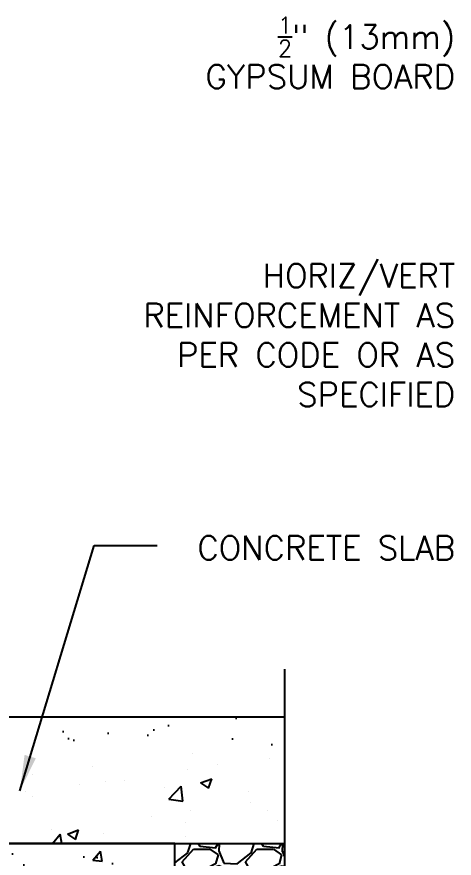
# Model space of a CAD drawing. Header units: inches. Extents: x -48.6 to 6.2, y 171.7 to 217.8.
# Drawn here: x -7.61 to 6.19, y 188.82 to 215.38 of the extents above; entities that cross this region are included whole.
import ezdxf

# ---------------------------------------------------------------- set-up
doc = ezdxf.new("R2010")
doc.units = ezdxf.units.IN
doc.header["$LTSCALE"] = 0.5
doc.header["$MEASUREMENT"] = 0
for name, color, linetype in [('HATCH', 12, 'Continuous'), ('LINE50', 5, 'Continuous'), ('LINE9', 9, 'Continuous'), ('TEXT', 4, 'Continuous')]:
    doc.layers.add(name, color=color, linetype=linetype)
doc.styles.add('DIM', font='romans.shx', dxfattribs={"width": 0.7})
doc.styles.add('ROMANS', font='romans')
doc.dimstyles.new('ext', dxfattribs={"dimscale": 12, "dimtxt": 0.09375, "dimasz": 0.09375, "dimexe": 0.09375, "dimexo": 0.0625, "dimgap": 0.0625, "dimtad": 0, "dimjust": 1, "dimdec": 1, "dimzin": 3, "dimdsep": 46, "dimlunit": 4, "dimtxsty": 'DIM', "dimcen": 0.09, "dimdle": 0.09375, "dimclrt": 4, "dimadec": 0, "dimazin": 0, "dimtfac": 1, "dimtdec": 1, "dimtmove": 2, "dimatfit": 3, "dimfxl": 0, "dimfrac": 2, "dimtolj": 1, "dimtzin": 0, "dimarcsym": 0})

msp = doc.modelspace()

# ---------------------------------------------------------------- hatches: boundary and pattern name
h = msp.add_hatch()
h.set_pattern_fill('GRAVEL', color=12, scale=2, style=0)
h.set_pattern_definition([(228.0128, (-23.80887, -25.80796), (-15.99999646, -18.00000268), [0.269072, -26.638176]), (184.9697, (-23.98887, -26.00796), (24.000002103, 1.999982614), [0.461736, -45.71185]), (132.5104, (-24.44887, -26.04796), (19.99998144, -22.00001735), [0.325576, -32.232064]), (267.2737, (-25.22887, -26.54796), (1.999992035, 40.00000059), [0.420476, -41.627116]), (292.8337, (-25.24887, -26.96796), (-10.00001981, 23.999992824), [0.41231, -40.818746]), (357.2737, (-25.08887, -27.34796), (-40.00000059, 1.999992035), [0.420476, -41.627116]), (37.6942, (-24.66887, -27.36796), (-26.000014691, -19.99998081), [0.556058, -55.049698]), (72.2553, (-24.22887, -27.02796), (14.000021525, 43.999992462), [0.524976, -51.972642]), (121.4296, (-24.06887, -26.52796), (-16.00001647, 25.999990073), [0.4219, -41.768146]), (175.2364, (-24.28887, -26.16796), (22.00000189, -1.99998307), [0.481664, -23.601526]), (222.3974, (-24.76887, -26.12796), (-24.000014702, -21.999984164), [0.622896, -61.66675]), (138.8141, (-23.24887, -26.56796), (-14.0000059, 11.99999463), [0.212602, -21.047688]), (171.4692, (-23.40887, -26.42796), (25.99999657, -4.00001582), [0.404474, -40.043022]), (225, (-23.8089, -26.368), (-2e-16, -2.000001), [0.282842, -2.545584]), (203.1986, (-23.94887, -26.12796), (9.99999946, 4.00000265), [0.152316, -15.07923]), (291.8014, (-24.08887, -26.18796), (-1.9999998, 6.00000055), [0.215406, -10.554924]), (30.9638, (-24.00887, -26.38796), (5.99999604, 4.00000497), [0.349858, -11.312046]), (161.5651, (-23.7089, -26.20796), (4.0000009, -1.9999968), [0.252982, -6.071574]), (16.3895, (-25.24887, -26.18796), (20.000004397, 5.99998542), [0.3544, -35.08569]), (70.3462, (-24.90887, -26.08796), (-7.999990495, -22.00000427), [0.297322, -29.434816]), (293.1986, (-23.70887, -25.80796), (-4.00000265, 9.99999946), [0.30463, -14.926916]), (343.6105, (-23.58887, -26.08796), (-20.000004397, 5.99998542), [0.3544, -35.08569]), (339.444, (-25.24887, -27.42796), (-10.0000037, 3.999992), [0.34176, -16.746248]), (294.7751, (-24.92887, -27.54796), (-9.99998438, 22.00000684), [0.286356, -28.349286]), (66.8014, (-23.68887, -27.80796), (4.00000265, 9.99999946), [0.30463, -14.926916]), (17.354, (-23.56887, -27.52796), (-26.00000404, -7.999989005), [0.335262, -33.190848]), (69.444, (-24.66887, -27.80796), (-3.999992, -10.0000037), [0.17088, -16.917128]), (101.3099, (-23.80887, -27.80796), (-1.99999526, 8.0000015), [0.10198, -10.096058]), (165.9638, (-23.82887, -27.70796), (6.0000011, -1.9999961), [0.41231, -7.8339]), (186.009, (-24.22887, -27.60796), (19.9999995, 1.999998635), [0.3821, -37.827846]), (303.6901, (-24.0089, -26.56796), (-2.0000027, 3.9999991), [0.288444, -6.922658]), (353.1572, (-23.84887, -26.80796), (33.99999873, -4.000015996), [0.503588, -49.855126]), (60.9454, (-23.34887, -26.86796), (-8.00000005, -14.00000077), [0.205912, -20.385348]), (90, (-23.2489, -26.688), (-2, 2), [0.12, -1.88]), (120.2564, (-24.26887, -27.54796), (7.99998977, -14.00000491), [0.277848, -27.50704]), (48.0128, (-24.40887, -27.30796), (15.99999646, 18.00000268), [0.538144, -26.369104]), (0, (-24.0489, -26.908), (2, 2), [0.52, -1.48]), (325.3048, (-23.52887, -26.90796), (-19.99998852, 14.00001722), [0.316228, -31.306548]), (254.0546, (-23.26887, -27.08796), (-1.99999978, -8.00000025), [0.291204, -14.269016]), (207.646, (-23.34887, -27.36796), (-37.999991614, -20.000015426), [0.47413, -46.938948]), (175.4261, (-23.76887, -27.58796), (-26.000001117, 1.999989602), [0.501598, -49.658148])])
h.paths.add_polyline_path([(0.841, 185.173), (0.841, 189.282), (-2.627, 189.282), (-2.627, 179.282), (0.841, 179.282), (0.841, 183.173), (1.841, 184.173), (-0.159, 184.173)])
at = {"layer": 'HATCH'}
h = msp.add_hatch(dxfattribs=at)
h.set_pattern_fill('AR-CONC', color=256, scale=0.5, style=0)
h.set_pattern_definition([(50, (62.7574, -25.0144), (3.5863, -0.31376), [0.375, -4.125]), (355, (62.7574, -25.0144), (-0.693757, 3.76096), [0.3, -3.3]), (100.4514, (63.0563, -25.0405), (2.892547, 3.4472), [0.3187, -3.50571]), (46.1842, (62.7574, -24.0144), (5.336205, -0.827595), [0.5625, -6.1875]), (96.6356, (63.202, -24.0834), (4.67331, 4.87059), [0.47805, -5.25856]), (351.1842, (62.7574, -24.0144), (4.67331, 4.87059), [0.45, -4.95]), (21, (63.2574, -24.2644), (2.984535, -2.013094), [0.375, -4.125]), (326, (63.2574, -24.2644), (1.216577, 3.62575), [0.3, -3.3]), (71.4514, (63.506, -24.432), (4.201113, 1.61265), [0.3187, -3.50571]), (37.5, (62.7574, -25.0144), (0.060799, 1.664469), [0, -3.26, 0, -3.35, 0, -3.3125]), (7.5, (62.7574, -25.0144), (1.315348, 1.972059), [0, -1.91, 0, -3.185, 0, -1.2625]), (327.5, (61.6424, -25.0144), (2.669112, -0.112774), [0, -1.25, 0, -3.9, 0, -5.175]), (317.5, (61.1424, -25.0144), (2.91593, 0.500525), [0, -1.625, 0, -2.59, 0, -3.675])])
h.paths.add_polyline_path([(0.841, 193.282), (-8.991, 193.282), (-8.991, 192.282), (0.841, 192.282)])
h = msp.add_hatch(dxfattribs=at)
h.set_pattern_fill('AR-CONC', color=256, scale=0.5, style=0)
h.set_pattern_definition([(50, (-25.249, -27.808), (3.5863, -0.31376), [0.375, -4.125]), (355, (-25.249, -27.808), (-0.693757, 3.76096), [0.3, -3.3]), (100.4514, (-24.95, -27.834), (2.892547, 3.4472), [0.3187, -3.50571]), (46.1842, (-25.249, -26.808), (5.336205, -0.827595), [0.5625, -6.1875]), (96.6356, (-24.804, -26.877), (4.67331, 4.87059), [0.47805, -5.25856]), (351.1842, (-25.249, -26.808), (4.67331, 4.8706), [0.45, -4.95]), (21, (-24.749, -27.058), (2.984535, -2.013094), [0.375, -4.125]), (326, (-24.749, -27.058), (1.216577, 3.62575), [0.3, -3.3]), (71.4514, (-24.5, -27.2257), (4.201113, 1.61265), [0.3187, -3.50571]), (37.5, (-25.2489, -27.808), (0.060799, 1.664469), [0, -3.26, 0, -3.35, 0, -3.3125]), (7.5, (-25.2489, -27.808), (1.315348, 1.972059), [0, -1.91, 0, -3.185, 0, -1.2625]), (327.5, (-26.3639, -27.808), (2.669112, -0.112774), [0, -1.25, 0, -3.9, 0, -5.175]), (317.5, (-26.8639, -27.808), (2.91593, 0.500525), [0, -1.625, 0, -2.59, 0, -3.675])])
h.paths.add_polyline_path([(-28.627, 189.282), (-28.627, 179.282), (-2.627, 179.282), (-2.627, 189.282)])

# ---------------------------------------------------------------- linework, layer by layer
for p, q in [((-2.051, 192.124), (-2.051, 192.124)), ((-1.289, 191.764), (-1.289, 191.764)), ((0.353, 191.978), (0.353, 191.978)), ((-5.209, 191.708), (-5.209, 191.708)), ((-2.214, 191.626), (-2.214, 191.626)), ((-7.103, 191.459), (-7.103, 191.459)), ((-4.811, 191.251), (-4.811, 191.251)), ((-4.205, 191.263), (-4.205, 191.263)), ((-1.809, 191.195), (-1.459, 191.33)), ((-1.561, 191.028), (-1.459, 191.33)), ((-5.626, 191.151), (-5.626, 191.151)), ((-2.957, 191.038), (-2.957, 191.038)), ((-2.812, 190.687), (-2.422, 191.093)), ((-2.367, 190.618), (-2.422, 191.093)), ((-1.809, 191.195), (-1.561, 191.028)), ((-7.336, 190.931), (-7.336, 190.931)), ((-7.121, 190.763), (-7.121, 190.763)), ((-2.812, 190.687), (-2.367, 190.618)), ((-0.288, 190.925), (-0.288, 190.925)), ((-0.221, 190.566), (-0.221, 190.566)), ((-3.367, 190.152), (-3.367, 190.152)), ((-2.115, 190.316), (-2.115, 190.316)), ((0.293, 190.314), (0.293, 190.314)), ((-2.275, 189.962), (-2.275, 189.962)), ((0.62, 190.014), (0.62, 190.014)), ((-6.524, 189.736), (-6.524, 189.736)), ((-6.011, 189.583), (-5.66, 189.717)), ((-5.762, 189.415), (-5.66, 189.717)), ((-6.484, 189.287), (-6.243, 189.574)), ((-6.19, 189.282), (-6.243, 189.574)), ((-6.011, 189.583), (-5.762, 189.415)), ((-4.871, 189.587), (-4.871, 189.587)), ((-2.296, 189.514), (-2.296, 189.514)), ((-6.484, 189.287), (-6.427, 189.282))]:
    msp.add_line(p, q, dxfattribs=at)
at = {"layer": 'LINE50'}
for p, q in [((-8.991, 193.282), (0.841, 193.282)), ((-2.627, 189.282), (-28.627, 189.282)), ((-8.991, 189.282), (0.841, 189.282)), ((-2.627, 179.282), (-2.627, 189.282))]:
    msp.add_line(p, q, dxfattribs=at)
at = {"layer": 'LINE9'}
msp.add_line((0.841, 194.782), (0.841, 185.173), dxfattribs=at)
at = {"layer": 'TEXT'}
for points in [[(-8.491, 214.84, 0, 0.36, 0), (-7.411, 214.84, 0, 0, 0), (-0.708, 214.84, 0, 0, 0)], [(-13.292, 209.232, 0, 0.36, 0), (-12.212, 208.568, 0, 0, 0), (-7.3, 204.766, 0, 0, 0)], [(-13.671, 204.766, 0, 0.36, 0), (-12.591, 204.766, 0, 0, 0), (-4.595, 204.766, 0, 0, 0)]]:
    msp.add_lwpolyline(points, format="xyseb", dxfattribs=at)

# ---------------------------------------------------------------- texts
at = {"layer": 'TEXT', "char_height": 0.75, "attachment_point": 6, "style": 'ROMANS'}
for s, insert, width in [('\\A1;{\\H0.7x;\\S1/2;}" (13mm) \\PGYPSUM BOARD', (6.221, 214.248), 11.98734), ('HORIZ/VERT REINFORCEMENT AS PER CODE OR AS SPECIFIED', (6.221, 205.333), 11.98734), ('CONCRETE SLAB  ', (6.221, 198.616), 14.1811)]:
    msp.add_mtext(s, dxfattribs=dict(at, insert=insert, width=width))

# ---------------------------------------------------------------- leaders
at = {"layer": 'TEXT'}
msp.add_leader([(-7.512, 190.951), (-5.169, 198.689), (-3.182, 198.689)], dimstyle='ext', dxfattribs=at)

doc.saveas('drawing.dxf')
